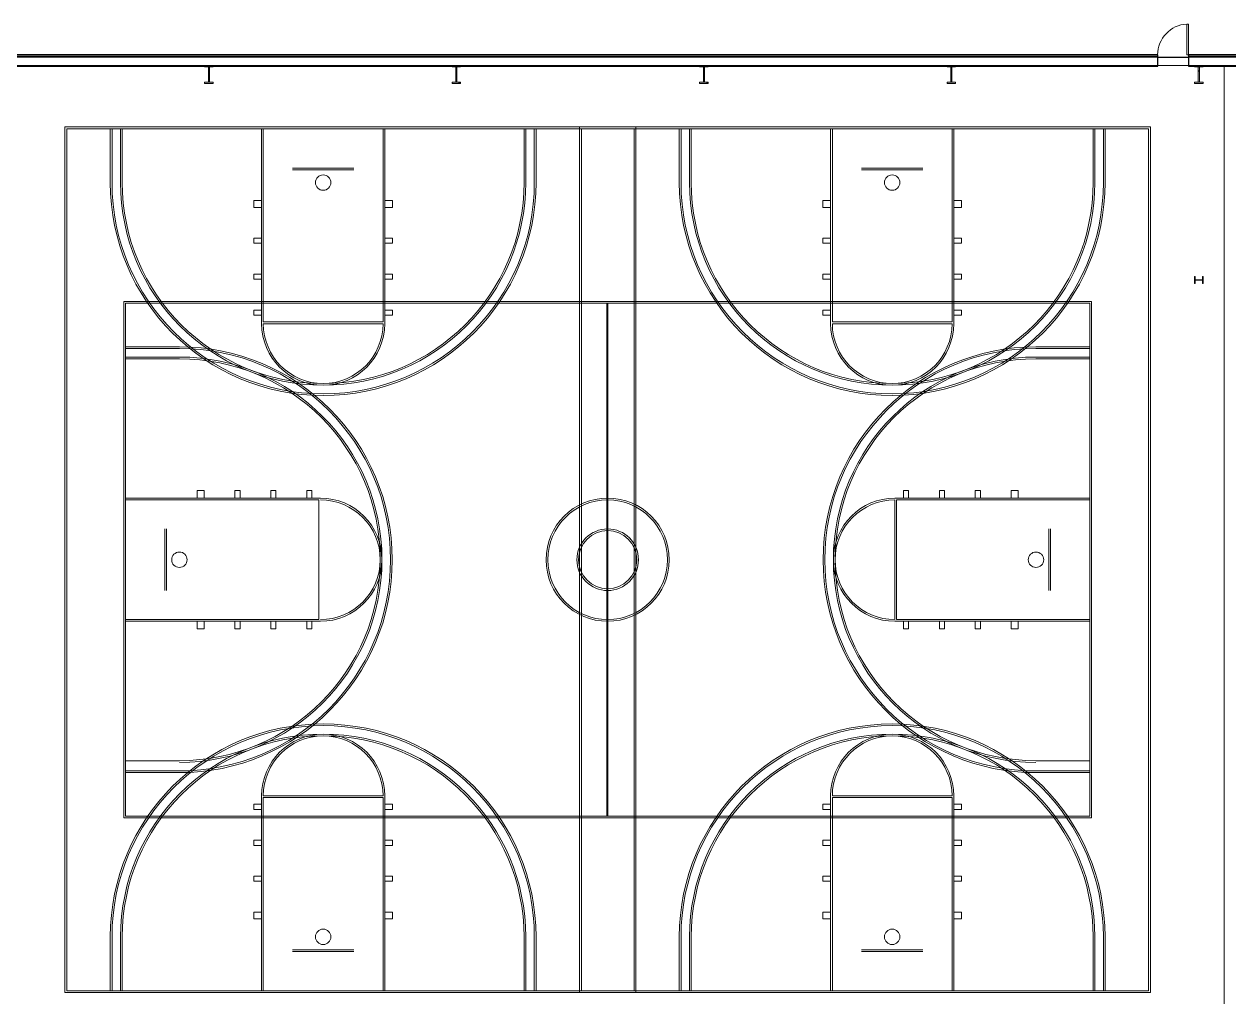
# Model space of a CAD drawing. Header units: inches. Extents: x 22023 to 26811, y -22881 to -20889.
# Drawn here: x 24607 to 26016, y -22223 to -21086 of the extents above; entities that cross this region are included whole.
import ezdxf

# ---------------------------------------------------------------- set-up
doc = ezdxf.new("R2010")
doc.units = ezdxf.units.IN
doc.header["$MEASUREMENT"] = 0
for name, color, linetype, lineweight in [('A-DOOR', 31, 'Continuous', 9), ('A-FLOR', 192, 'Continuous', 9), ('A-FLOR-OTLN', 90, 'Continuous', 9), ('A-WALL', 113, 'Continuous', 9), ('A-WALL-PATT', 111, 'Continuous', 25), ('L-SITE-WALL', 31, 'Continuous', 9), ('S-BEAM', 12, 'Continuous', 9), ('S-COLS', 52, 'Continuous', 9)]:
    doc.layers.add(name, color=color, linetype=linetype, lineweight=lineweight)
pattern_1 = [(0, (0, 0), (0, 24), []), (90, (0, 0), (-24, 1e-15), [])]
pattern_2 = [(225, (25691.39, -22360.053), (19.00703, -19.00703), []), (225, (25691.39, -22388.853), (19.00703, -19.00703), [])]
pattern_3 = [(225, (25401.89, -22360.053), (19.00703, -19.00703), []), (225, (25401.89, -22388.853), (19.00703, -19.00703), [])]
pattern_4 = [(225, (25112.39, -22360.053), (19.00703, -19.00703), []), (225, (25112.39, -22388.853), (19.00703, -19.00703), [])]
pattern_5 = [(225, (24822.89, -22360.053), (19.00703, -19.00703), []), (225, (24822.89, -22388.853), (19.00703, -19.00703), [])]
pattern_6 = [(225, (25980.89, -22360.053), (19.00703, -19.00703), []), (225, (25980.89, -22388.853), (19.00703, -19.00703), [])]

# ---------------------------------------------------------------- blocks, each defined once
blk = doc.blocks.new('Girt_Z - 10_D-1057170-First Floor Plan')
at = {"layer": 'S-BEAM'}
for p, q in [((25968.8, -21124.3), (25932.8, -21124.3)), ((25968.8, -21124.9), (25932.8, -21124.9)), ((25968.8, -21124.9), (25932.8, -21124.9)), ((25932.8, -21134.3), (25968.8, -21134.3))]:
    blk.add_line(p, q, dxfattribs=at)
blk = doc.blocks.new('columns and girder2 - one-1075720-First Floor Plan')
at = {"layer": 'S-BEAM'}
h = blk.add_hatch(dxfattribs=at)
h.set_pattern_fill('FP_21', color=256, style=0, pattern_type=2)
h.set_pattern_definition(pattern_2)
h.paths.add_polyline_path([(5, -1.2), (-5, -1.2), (-5, -2), (5, -2)], flags=0)
h.paths.add_polyline_path([(-5, -20), (-5, -21.5), (5, -21.5), (5, -20)], flags=0)
h.paths.add_polyline_path([(-5, -1204.8), (-5, -1206.3), (5, -1206.3), (5, -1204.8)], flags=0)
h.paths.add_polyline_path([(5, -1224.3), (-5, -1224.3), (-5, -1225), (5, -1225)], flags=0)
h = blk.add_hatch(dxfattribs=at)
h.set_pattern_fill('FP_21', color=256, style=0, pattern_type=2)
h.set_pattern_definition(pattern_2)
h.paths.add_polyline_path([(-0.6, -2), (-0.6, -20), (0.6, -20), (0.6, -2)], flags=0)
h.paths.add_polyline_path([(-0.6, -1206.3), (-0.6, -1224.3), (0.6, -1224.3), (0.6, -1206.3)], flags=0)
at = {"layer": 'S-BEAM', "lineweight": 15}
for p, q in [((-5, -1.2), (-5, -2)), ((-5, -2), (5, -2)), ((0.6, -2), (-0.6, -2)), ((-0.6, -2), (-0.6, -20)), ((0.6, -20), (0.6, -2)), ((5, -2), (5, -1.2)), ((5, -20), (-5, -20)), ((-5, -20), (-5, -21.5)), ((-5, -21.5), (5, -21.5)), ((-0.6, -20), (0.6, -20)), ((5, -21.5), (5, -20)), ((5, -1204.8), (-5, -1204.8)), ((-5, -1204.8), (-5, -1206.3)), ((-5, -1206.3), (5, -1206.3)), ((0.6, -1206.3), (-0.6, -1206.3)), ((-0.6, -1206.3), (-0.6, -1224.3)), ((0.6, -1224.3), (0.6, -1206.3)), ((5, -1206.3), (5, -1204.8)), ((5, -1224.3), (-5, -1224.3)), ((-5, -1224.3), (-5, -1225)), ((-0.6, -1224.3), (0.6, -1224.3)), ((5, -1225), (5, -1224.3))]:
    blk.add_line(p, q, dxfattribs=at)
blk = doc.blocks.new('columns and girder2 - one-V29-First Floor Plan')
at = {"layer": 'S-BEAM'}
h = blk.add_hatch(dxfattribs=at)
h.set_pattern_fill('FP_22', color=256, style=0, pattern_type=2)
h.set_pattern_definition(pattern_3)
h.paths.add_polyline_path([(5, -1.2), (-5, -1.2), (-5, -2), (5, -2)], flags=0)
h.paths.add_polyline_path([(-5, -20), (-5, -21.5), (5, -21.5), (5, -20)], flags=0)
h.paths.add_polyline_path([(5, -1204.8), (-5, -1204.8), (-5, -1206.3), (5, -1206.3)], flags=0)
h.paths.add_polyline_path([(5, -1224.3), (-5, -1224.3), (-5, -1225), (5, -1225)], flags=0)
h = blk.add_hatch(dxfattribs=at)
h.set_pattern_fill('FP_22', color=256, style=0, pattern_type=2)
h.set_pattern_definition(pattern_3)
h.paths.add_polyline_path([(-0.6, -2), (-0.6, -20), (0.6, -20), (0.6, -2)], flags=0)
h.paths.add_polyline_path([(0.6, -1206.3), (-0.6, -1206.3), (-0.6, -1224.3), (0.6, -1224.3)], flags=0)
at = {"layer": 'S-BEAM', "lineweight": 15}
for p, q in [((-5, -1.2), (-5, -2)), ((-5, -2), (5, -2)), ((0.6, -2), (-0.6, -2)), ((-0.6, -2), (-0.6, -20)), ((0.6, -20), (0.6, -2)), ((5, -2), (5, -1.2)), ((5, -20), (-5, -20)), ((-5, -20), (-5, -21.5)), ((-5, -21.5), (5, -21.5)), ((-0.6, -20), (0.6, -20)), ((5, -21.5), (5, -20)), ((5, -1204.8), (-5, -1204.8)), ((-5, -1204.8), (-5, -1206.3)), ((-5, -1206.3), (5, -1206.3)), ((0.6, -1206.3), (-0.6, -1206.3)), ((-0.6, -1206.3), (-0.6, -1224.3)), ((0.6, -1224.3), (0.6, -1206.3)), ((5, -1206.3), (5, -1204.8)), ((5, -1224.3), (-5, -1224.3)), ((-5, -1224.3), (-5, -1225)), ((-0.6, -1224.3), (0.6, -1224.3)), ((5, -1225), (5, -1224.3))]:
    blk.add_line(p, q, dxfattribs=at)
blk = doc.blocks.new('columns and girder2 - one-V30-First Floor Plan')
at = {"layer": 'S-BEAM'}
h = blk.add_hatch(dxfattribs=at)
h.set_pattern_fill('FP_23', color=256, style=0, pattern_type=2)
h.set_pattern_definition(pattern_4)
h.paths.add_polyline_path([(1.5, -0.5), (-5, -0.5), (-5, -2), (5, -2), (5, -1.2), (1.5, -1.2), (1.5, -1)], flags=0)
h.paths.add_polyline_path([(-5, -20), (-5, -21.5), (5, -21.5), (5, -20)], flags=0)
h.paths.add_polyline_path([(-5, -1204.8), (-5, -1206.3), (5, -1206.3), (5, -1204.8)], flags=0)
h.paths.add_polyline_path([(5, -1224.3), (-5, -1224.3), (-5, -1225), (5, -1225)], flags=0)
h = blk.add_hatch(dxfattribs=at)
h.set_pattern_fill('FP_23', color=256, style=0, pattern_type=2)
h.set_pattern_definition(pattern_4)
h.paths.add_polyline_path([(-0.6, -2), (-0.6, -20), (0.6, -20), (0.6, -2)], flags=0)
h.paths.add_polyline_path([(-0.6, -1206.3), (-0.6, -1224.3), (0.6, -1224.3), (0.6, -1206.3)], flags=0)
at = {"layer": 'S-BEAM', "lineweight": 15}
for p, q in [((1.5, -0.5), (-5, -0.5)), ((-5, -0.5), (-5, -2)), ((-5, -2), (5, -2)), ((0.6, -2), (-0.6, -2)), ((-0.6, -2), (-0.6, -20)), ((0.6, -20), (0.6, -2)), ((5, -2), (5, -1.2)), ((5, -20), (-5, -20)), ((-5, -20), (-5, -21.5)), ((-5, -21.5), (5, -21.5)), ((-0.6, -20), (0.6, -20)), ((5, -21.5), (5, -20)), ((5, -1204.8), (-5, -1204.8)), ((-5, -1204.8), (-5, -1206.3)), ((-5, -1206.3), (5, -1206.3)), ((0.6, -1206.3), (-0.6, -1206.3)), ((-0.6, -1206.3), (-0.6, -1224.3)), ((0.6, -1224.3), (0.6, -1206.3)), ((5, -1206.3), (5, -1204.8)), ((5, -1224.3), (-5, -1224.3)), ((-5, -1224.3), (-5, -1225)), ((-0.6, -1224.3), (0.6, -1224.3)), ((5, -1225), (5, -1224.3))]:
    blk.add_line(p, q, dxfattribs=at)
blk = doc.blocks.new('columns and girder2 - one-V31-First Floor Plan')
at = {"layer": 'S-BEAM'}
h = blk.add_hatch(dxfattribs=at)
h.set_pattern_fill('FP_24', color=256, style=0, pattern_type=2)
h.set_pattern_definition(pattern_5)
h.paths.add_polyline_path([(5, -1.2), (-5, -1.2), (-5, -2), (5, -2)], flags=0)
h.paths.add_polyline_path([(-5, -20), (-5, -21.5), (5, -21.5), (5, -20)], flags=0)
h.paths.add_polyline_path([(5, -1204.8), (-5, -1204.8), (-5, -1206.3), (5, -1206.3)], flags=0)
h.paths.add_polyline_path([(5, -1224.3), (-5, -1224.3), (-5, -1225), (5, -1225)], flags=0)
h = blk.add_hatch(dxfattribs=at)
h.set_pattern_fill('FP_24', color=256, style=0, pattern_type=2)
h.set_pattern_definition(pattern_5)
h.paths.add_polyline_path([(-0.6, -2), (-0.6, -20), (0.6, -20), (0.6, -2)], flags=0)
h.paths.add_polyline_path([(0.6, -1206.3), (-0.6, -1206.3), (-0.6, -1224.3), (0.6, -1224.3)], flags=0)
at = {"layer": 'S-BEAM', "lineweight": 15}
for p, q in [((-5, -1.2), (-5, -2)), ((-5, -2), (5, -2)), ((0.6, -2), (-0.6, -2)), ((-0.6, -2), (-0.6, -20)), ((0.6, -20), (0.6, -2)), ((5, -2), (5, -1.2)), ((5, -20), (-5, -20)), ((-5, -20), (-5, -21.5)), ((-5, -21.5), (5, -21.5)), ((-0.6, -20), (0.6, -20)), ((5, -21.5), (5, -20)), ((5, -1204.8), (-5, -1204.8)), ((-5, -1204.8), (-5, -1206.3)), ((-5, -1206.3), (5, -1206.3)), ((0.6, -1206.3), (-0.6, -1206.3)), ((-0.6, -1206.3), (-0.6, -1224.3)), ((0.6, -1224.3), (0.6, -1206.3)), ((5, -1206.3), (5, -1204.8)), ((5, -1224.3), (-5, -1224.3)), ((-5, -1224.3), (-5, -1225)), ((-0.6, -1224.3), (0.6, -1224.3)), ((5, -1225), (5, -1224.3))]:
    blk.add_line(p, q, dxfattribs=at)
blk = doc.blocks.new('columns and girder2 - one-V39-First Floor Plan')
at = {"layer": 'S-BEAM'}
h = blk.add_hatch(dxfattribs=at)
h.set_pattern_fill('FP_32', color=256, style=0, pattern_type=2)
h.set_pattern_definition(pattern_6)
h.paths.add_polyline_path([(5, -0.5), (-5, -0.5), (-5, -2), (5, -2)], flags=0)
h.paths.add_polyline_path([(5, -20), (-5, -20), (-5, -21.5), (5, -21.5)], flags=0)
h.paths.add_polyline_path([(5, -1204.8), (-5, -1204.8), (-5, -1206.3), (5, -1206.3)], flags=0)
h.paths.add_polyline_path([(-0.1, -1224.3), (-5, -1224.3), (-5, -1225), (5, -1225), (5, -1224.3)], flags=0)
h = blk.add_hatch(dxfattribs=at)
h.set_pattern_fill('FP_32', color=256, style=0, pattern_type=2)
h.set_pattern_definition(pattern_6)
h.paths.add_polyline_path([(-0.6, -2), (-0.6, -20), (0.6, -20), (0.6, -2)], flags=0)
h.paths.add_polyline_path([(-0.6, -1206.3), (-0.6, -1224.3), (0.6, -1224.3), (0.6, -1206.3)], flags=0)
at = {"layer": 'S-BEAM', "lineweight": 15}
for p, q in [((5, -0.5), (-5, -0.5)), ((-5, -0.5), (-5, -2)), ((-5, -2), (5, -2)), ((0.6, -2), (-0.6, -2)), ((-0.6, -2), (-0.6, -20)), ((0.6, -20), (0.6, -2)), ((5, -2), (5, -0.5)), ((5, -20), (-5, -20)), ((-5, -20), (-5, -21.5)), ((-5, -21.5), (5, -21.5)), ((-0.6, -20), (0.6, -20)), ((5, -21.5), (5, -20)), ((5, -1204.8), (-5, -1204.8)), ((-5, -1204.8), (-5, -1206.3)), ((-5, -1206.3), (5, -1206.3)), ((0.6, -1206.3), (-0.6, -1206.3)), ((-0.6, -1206.3), (-0.6, -1224.3)), ((0.6, -1224.3), (0.6, -1206.3)), ((5, -1206.3), (5, -1204.8)), ((5, -1224.3), (-5, -1224.3)), ((-5, -1224.3), (-5, -1225)), ((-0.6, -1224.3), (0.6, -1224.3)), ((5, -1225), (5, -1224.3))]:
    blk.add_line(p, q, dxfattribs=at)
blk = doc.blocks.new('Single-Flush - 36_ x 96_-1048073-First Floor Plan')
at = {"layer": 'A-DOOR', "lineweight": 13}
for p, q in [((16, 6.6), (16, 42.6)), ((18, 42.6), (16, 42.6)), ((18, 6.6), (18, 42.6)), ((18, 6.6), (16, 6.6))]:
    blk.add_line(p, q, dxfattribs=at)
at = {"layer": 'A-DOOR'}
blk.add_arc((18, 6.6), 36.1, 93.1789, 180, dxfattribs=at)

msp = doc.modelspace()

# ---------------------------------------------------------------- hatches: boundary and pattern name
at = {"layer": 'A-WALL-PATT', "lineweight": 9}
h = msp.add_hatch(dxfattribs=at)
h.set_pattern_fill('FP_15', color=256, style=0, pattern_type=2)
h.set_pattern_definition(pattern_1)
h.paths.add_polyline_path([(22780.4, -21124.3), (22783.4, -21124.3), (22783.4, -21123.3), (22780.4, -21123.3)], flags=0)
h.paths.add_polyline_path([(25981, -21124.3), (25981, -21123.3), (25968.8, -21123.3), (25968.8, -21124.3)], flags=0)
h.paths.add_polyline_path([(25810.9, -21124.3), (25932.8, -21124.3), (25932.8, -21123.3), (23030.5, -21123.3), (23030.5, -21124.3), (25258, -21124.3)], flags=0)
h.paths.add_polyline_path([(22791.4, -21124.3), (22844.5, -21124.3), (22844.5, -21123.3), (22791.4, -21123.3)], flags=0)
h.paths.add_polyline_path([(22922.5, -21124.3), (22922.5, -21123.3), (22916.5, -21123.3), (22916.5, -21124.3)], flags=0)
h = msp.add_hatch(dxfattribs=at)
h.set_pattern_fill('FP_15', color=256, style=0, pattern_type=2)
h.set_pattern_definition(pattern_1)
h.paths.add_polyline_path([(26282.4, -21124.3), (26282.4, -21123.3), (25981, -21123.3), (25981, -21124.3), (26281.4, -21124.3)], flags=0)
at = {"layer": 'S-COLS'}
h = msp.add_hatch(dxfattribs=at)
h.set_pattern_fill('FP_11', color=256, style=0, pattern_type=2)
h.set_pattern_definition([(45, (0, 0), (-19.00703, 19.00703), []), (45, (0, 28.8), (-19.00703, 19.00703), [])])
h.paths.add_polyline_path([(25976.5, -21389), (25976.5, -21385.9), (25976.7, -21385.4), (25977.1, -21385.2), (25984.6, -21385.2), (25985.1, -21385.4), (25985.3, -21385.9), (25985.3, -21389), (25985.8, -21389), (25985.8, -21381.1), (25985.3, -21381.1), (25985.3, -21384.2), (25985.1, -21384.7), (25984.6, -21384.9), (25977.1, -21384.9), (25976.7, -21384.7), (25976.5, -21384.2), (25976.5, -21381.1), (25976, -21381.1), (25976, -21389)], flags=0)

# ---------------------------------------------------------------- linework, layer by layer
at = {"layer": 'A-FLOR'}
msp.add_line((26010.6, -22266.1), (26010.6, -21135.1), dxfattribs=at)
at = {"layer": 'A-FLOR-OTLN'}
for p, q in [((24654.6, -21206.1), (25924.2, -21206.1)), ((24654.6, -21206.1), (24654.6, -22218.1)), ((24656.6, -21208.1), (24656.6, -22216.1)), ((24656.6, -21208.1), (25922.2, -21208.1)), ((24707.6, -21271.1), (24707.6, -21208.1)), ((24709.6, -21271.1), (24709.6, -21208.1)), ((24719.6, -21271.1), (24719.6, -21208.1)), ((24721.6, -21271.1), (24721.6, -21208.1)), ((24884.6, -21436.1), (24884.6, -21208.1)), ((24886.6, -21434.1), (24886.6, -21208.1)), ((25026.6, -21434.1), (25026.6, -21208.1)), ((25028.6, -21436.1), (25028.6, -21208.1)), ((25191.6, -21271.1), (25191.6, -21208.1)), ((25193.6, -21271.1), (25193.6, -21208.1)), ((25203.6, -21271.1), (25203.6, -21208.1)), ((25205.6, -21271.1), (25205.6, -21208.1)), ((25256.6, -21206.1), (25256.6, -22218.1)), ((25258.6, -21208.1), (25258.6, -22216.1)), ((25320.2, -21208.1), (25320.2, -22216.1)), ((25322.2, -21206.1), (25322.2, -22218.1)), ((25373.2, -21271.1), (25373.2, -21208.1)), ((25375.2, -21271.1), (25375.2, -21208.1)), ((25385.2, -21271.1), (25385.2, -21208.1)), ((25387.2, -21271.1), (25387.2, -21208.1)), ((25550.2, -21436.1), (25550.2, -21208.1)), ((25552.2, -21434.1), (25552.2, -21208.1)), ((25692.2, -21434.1), (25692.2, -21208.1)), ((25694.2, -21436.1), (25694.2, -21208.1)), ((25857.2, -21271.1), (25857.2, -21208.1)), ((25859.2, -21271.1), (25859.2, -21208.1)), ((25869.2, -21271.1), (25869.2, -21208.1)), ((25871.2, -21271.1), (25871.2, -21208.1)), ((25922.2, -21208.1), (25922.2, -22216.1)), ((25924.2, -21206.1), (25924.2, -22218.1)), ((24920.6, -21254.1), (24992.6, -21254.1)), ((24920.6, -21256.1), (24992.6, -21256.1)), ((25658.2, -21254.1), (25586.2, -21254.1)), ((25658.2, -21256.1), (25586.2, -21256.1)), ((24884.6, -21292.1), (24875.6, -21292.1)), ((24875.6, -21300.1), (24875.6, -21292.1)), ((25028.6, -21292.1), (25037.6, -21292.1)), ((25037.6, -21300.1), (25037.6, -21292.1)), ((25550.2, -21292.1), (25541.2, -21292.1)), ((25541.2, -21300.1), (25541.2, -21292.1)), ((25694.2, -21292.1), (25703.2, -21292.1)), ((25703.2, -21300.1), (25703.2, -21292.1)), ((24884.6, -21300.1), (24875.6, -21300.1)), ((25028.6, -21300.1), (25037.6, -21300.1)), ((25550.2, -21300.1), (25541.2, -21300.1)), ((25694.2, -21300.1), (25703.2, -21300.1)), ((24884.6, -21336.1), (24875.6, -21336.1)), ((24875.6, -21342.1), (24875.6, -21336.1)), ((25028.6, -21336.1), (25037.6, -21336.1)), ((25037.6, -21342.1), (25037.6, -21336.1)), ((25550.2, -21336.1), (25541.2, -21336.1)), ((25541.2, -21342.1), (25541.2, -21336.1)), ((25694.2, -21336.1), (25703.2, -21336.1)), ((25703.2, -21342.1), (25703.2, -21336.1)), ((24884.6, -21342.1), (24875.6, -21342.1)), ((25028.6, -21342.1), (25037.6, -21342.1)), ((25550.2, -21342.1), (25541.2, -21342.1)), ((25694.2, -21342.1), (25703.2, -21342.1)), ((24884.6, -21378.1), (24875.6, -21378.1)), ((24875.6, -21384.1), (24875.6, -21378.1)), ((25028.6, -21378.1), (25037.6, -21378.1)), ((25037.6, -21384.1), (25037.6, -21378.1)), ((25550.2, -21378.1), (25541.2, -21378.1)), ((25541.2, -21384.1), (25541.2, -21378.1)), ((25694.2, -21378.1), (25703.2, -21378.1)), ((25703.2, -21384.1), (25703.2, -21378.1)), ((24884.6, -21384.1), (24875.6, -21384.1)), ((25028.6, -21384.1), (25037.6, -21384.1)), ((25550.2, -21384.1), (25541.2, -21384.1)), ((25694.2, -21384.1), (25703.2, -21384.1)), ((25855.4, -21410.1), (24723.4, -21410.1)), ((24723.4, -21410.1), (24723.4, -22014.1)), ((24725.4, -21412.1), (24725.4, -22012.1)), ((25853.4, -21412.1), (24725.4, -21412.1)), ((24884.6, -21420.1), (24875.6, -21420.1)), ((24875.6, -21426.1), (24875.6, -21420.1)), ((25028.6, -21420.1), (25037.6, -21420.1)), ((25037.6, -21426.1), (25037.6, -21420.1)), ((25288.4, -21412.1), (25288.4, -22012.1)), ((25289.4, -21412.1), (25289.4, -22012.1)), ((25550.2, -21420.1), (25541.2, -21420.1)), ((25541.2, -21426.1), (25541.2, -21420.1)), ((25694.2, -21420.1), (25703.2, -21420.1)), ((25703.2, -21426.1), (25703.2, -21420.1)), ((25853.4, -22012.1), (25853.4, -21412.1)), ((25855.4, -22014.1), (25855.4, -21410.1)), ((24884.6, -21426.1), (24875.6, -21426.1)), ((24886.6, -21434.1), (25026.6, -21434.1)), ((25028.6, -21426.1), (25037.6, -21426.1)), ((25550.2, -21426.1), (25541.2, -21426.1)), ((25692.2, -21434.1), (25552.2, -21434.1)), ((25694.2, -21426.1), (25703.2, -21426.1)), ((24886.6, -21436.1), (25026.6, -21436.1)), ((25692.2, -21436.1), (25552.2, -21436.1)), ((24788.4, -21463.1), (24725.4, -21463.1)), ((25790.4, -21463.1), (25853.4, -21463.1)), ((24788.4, -21465.1), (24725.4, -21465.1)), ((24788.4, -21475.1), (24725.4, -21475.1)), ((24788.4, -21477.1), (24725.4, -21477.1)), ((25790.4, -21465.1), (25853.4, -21465.1)), ((25790.4, -21475.1), (25853.4, -21475.1)), ((25790.4, -21477.1), (25853.4, -21477.1)), ((24809.4, -21640.1), (24809.4, -21631.1)), ((24817.4, -21631.1), (24809.4, -21631.1)), ((24817.4, -21640.1), (24817.4, -21631.1)), ((24853.4, -21640.1), (24853.4, -21631.1)), ((24859.4, -21631.1), (24853.4, -21631.1)), ((24859.4, -21640.1), (24859.4, -21631.1)), ((24895.4, -21640.1), (24895.4, -21631.1)), ((24901.4, -21631.1), (24895.4, -21631.1)), ((24901.4, -21640.1), (24901.4, -21631.1)), ((24937.4, -21640.1), (24937.4, -21631.1)), ((24943.4, -21631.1), (24937.4, -21631.1)), ((24943.4, -21640.1), (24943.4, -21631.1)), ((25635.4, -21631.1), (25641.4, -21631.1)), ((25635.4, -21640.1), (25635.4, -21631.1)), ((25641.4, -21640.1), (25641.4, -21631.1)), ((25677.4, -21631.1), (25683.4, -21631.1)), ((25677.4, -21640.1), (25677.4, -21631.1)), ((25683.4, -21640.1), (25683.4, -21631.1)), ((25719.4, -21631.1), (25725.4, -21631.1)), ((25719.4, -21640.1), (25719.4, -21631.1)), ((25725.4, -21640.1), (25725.4, -21631.1)), ((25761.4, -21631.1), (25769.4, -21631.1)), ((25761.4, -21640.1), (25761.4, -21631.1)), ((25769.4, -21640.1), (25769.4, -21631.1)), ((24953.4, -21640.1), (24725.4, -21640.1)), ((24951.4, -21642.1), (24725.4, -21642.1)), ((24951.4, -21782.1), (24951.4, -21642.1)), ((25625.4, -21640.1), (25853.4, -21640.1)), ((25625.4, -21782.1), (25625.4, -21642.1)), ((25627.4, -21782.1), (25627.4, -21642.1)), ((25627.4, -21642.1), (25853.4, -21642.1)), ((24771.4, -21748.1), (24771.4, -21676.1)), ((24773.4, -21748.1), (24773.4, -21676.1)), ((25805.4, -21748.1), (25805.4, -21676.1)), ((25807.4, -21748.1), (25807.4, -21676.1)), ((24951.4, -21782.1), (24725.4, -21782.1)), ((24953.4, -21784.1), (24725.4, -21784.1)), ((24809.4, -21784.1), (24809.4, -21793.1)), ((24817.4, -21784.1), (24817.4, -21793.1)), ((24853.4, -21784.1), (24853.4, -21793.1)), ((24859.4, -21784.1), (24859.4, -21793.1)), ((24895.4, -21784.1), (24895.4, -21793.1)), ((24901.4, -21784.1), (24901.4, -21793.1)), ((24937.4, -21784.1), (24937.4, -21793.1)), ((24943.4, -21784.1), (24943.4, -21793.1)), ((25625.4, -21784.1), (25853.4, -21784.1)), ((25627.4, -21782.1), (25853.4, -21782.1)), ((25635.4, -21784.1), (25635.4, -21793.1)), ((25641.4, -21784.1), (25641.4, -21793.1)), ((25677.4, -21784.1), (25677.4, -21793.1)), ((25683.4, -21784.1), (25683.4, -21793.1)), ((25719.4, -21784.1), (25719.4, -21793.1)), ((25725.4, -21784.1), (25725.4, -21793.1)), ((25761.4, -21784.1), (25761.4, -21793.1)), ((25769.4, -21784.1), (25769.4, -21793.1)), ((24817.4, -21793.1), (24809.4, -21793.1)), ((24859.4, -21793.1), (24853.4, -21793.1)), ((24901.4, -21793.1), (24895.4, -21793.1)), ((24943.4, -21793.1), (24937.4, -21793.1)), ((25635.4, -21793.1), (25641.4, -21793.1)), ((25677.4, -21793.1), (25683.4, -21793.1)), ((25719.4, -21793.1), (25725.4, -21793.1)), ((25761.4, -21793.1), (25769.4, -21793.1)), ((24788.4, -21947.1), (24725.4, -21947.1)), ((25790.4, -21947.1), (25853.4, -21947.1)), ((24788.4, -21959.1), (24725.4, -21959.1)), ((24788.4, -21961.1), (24725.4, -21961.1)), ((25790.4, -21959.1), (25853.4, -21959.1)), ((25790.4, -21961.1), (25853.4, -21961.1)), ((24875.6, -21998.1), (24875.6, -22004.1)), ((24884.6, -21998.1), (24875.6, -21998.1)), ((24884.6, -21988.1), (24884.6, -22216.1)), ((24886.6, -21988.1), (25026.6, -21988.1)), ((24886.6, -21990.1), (25026.6, -21990.1)), ((24886.6, -21990.1), (24886.6, -22216.1)), ((25026.6, -21990.1), (25026.6, -22216.1)), ((25028.6, -21988.1), (25028.6, -22216.1)), ((25028.6, -21998.1), (25037.6, -21998.1)), ((25037.6, -21998.1), (25037.6, -22004.1)), ((25541.2, -21998.1), (25541.2, -22004.1)), ((25550.2, -21998.1), (25541.2, -21998.1)), ((25550.2, -21988.1), (25550.2, -22216.1)), ((25692.2, -21988.1), (25552.2, -21988.1)), ((25692.2, -21990.1), (25552.2, -21990.1)), ((25552.2, -21990.1), (25552.2, -22216.1)), ((25692.2, -21990.1), (25692.2, -22216.1)), ((25694.2, -21988.1), (25694.2, -22216.1)), ((25694.2, -21998.1), (25703.2, -21998.1)), ((25703.2, -21998.1), (25703.2, -22004.1)), ((24725.4, -22012.1), (25853.4, -22012.1)), ((24884.6, -22004.1), (24875.6, -22004.1)), ((25028.6, -22004.1), (25037.6, -22004.1)), ((25550.2, -22004.1), (25541.2, -22004.1)), ((25694.2, -22004.1), (25703.2, -22004.1)), ((24723.4, -22014.1), (25855.4, -22014.1)), ((24875.6, -22040.1), (24875.6, -22046.1)), ((24884.6, -22040.1), (24875.6, -22040.1)), ((25028.6, -22040.1), (25037.6, -22040.1)), ((25037.6, -22040.1), (25037.6, -22046.1)), ((25541.2, -22040.1), (25541.2, -22046.1)), ((25550.2, -22040.1), (25541.2, -22040.1)), ((25694.2, -22040.1), (25703.2, -22040.1)), ((25703.2, -22040.1), (25703.2, -22046.1)), ((24884.6, -22046.1), (24875.6, -22046.1)), ((25028.6, -22046.1), (25037.6, -22046.1)), ((25550.2, -22046.1), (25541.2, -22046.1)), ((25694.2, -22046.1), (25703.2, -22046.1)), ((24875.6, -22082.1), (24875.6, -22088.1)), ((24884.6, -22082.1), (24875.6, -22082.1)), ((25028.6, -22082.1), (25037.6, -22082.1)), ((25037.6, -22082.1), (25037.6, -22088.1)), ((25541.2, -22082.1), (25541.2, -22088.1)), ((25550.2, -22082.1), (25541.2, -22082.1)), ((25694.2, -22082.1), (25703.2, -22082.1)), ((25703.2, -22082.1), (25703.2, -22088.1)), ((24884.6, -22088.1), (24875.6, -22088.1)), ((25028.6, -22088.1), (25037.6, -22088.1)), ((25550.2, -22088.1), (25541.2, -22088.1)), ((25694.2, -22088.1), (25703.2, -22088.1)), ((24875.6, -22124.1), (24875.6, -22132.1)), ((24884.6, -22124.1), (24875.6, -22124.1)), ((25028.6, -22124.1), (25037.6, -22124.1)), ((25037.6, -22124.1), (25037.6, -22132.1)), ((25541.2, -22124.1), (25541.2, -22132.1)), ((25550.2, -22124.1), (25541.2, -22124.1)), ((25694.2, -22124.1), (25703.2, -22124.1)), ((25703.2, -22124.1), (25703.2, -22132.1)), ((24884.6, -22132.1), (24875.6, -22132.1)), ((25028.6, -22132.1), (25037.6, -22132.1)), ((25550.2, -22132.1), (25541.2, -22132.1)), ((25694.2, -22132.1), (25703.2, -22132.1)), ((24707.6, -22153.1), (24707.6, -22216.1)), ((24709.6, -22153.1), (24709.6, -22216.1)), ((24719.6, -22153.1), (24719.6, -22216.1)), ((24721.6, -22153.1), (24721.6, -22216.1)), ((25191.6, -22153.1), (25191.6, -22216.1)), ((25193.6, -22153.1), (25193.6, -22216.1)), ((25203.6, -22153.1), (25203.6, -22216.1)), ((25205.6, -22153.1), (25205.6, -22216.1)), ((25373.2, -22153.1), (25373.2, -22216.1)), ((25375.2, -22153.1), (25375.2, -22216.1)), ((25385.2, -22153.1), (25385.2, -22216.1)), ((25387.2, -22153.1), (25387.2, -22216.1)), ((25857.2, -22153.1), (25857.2, -22216.1)), ((25859.2, -22153.1), (25859.2, -22216.1)), ((25869.2, -22153.1), (25869.2, -22216.1)), ((25871.2, -22153.1), (25871.2, -22216.1)), ((24920.6, -22168.1), (24992.6, -22168.1)), ((25658.2, -22168.1), (25586.2, -22168.1)), ((24920.6, -22170.1), (24992.6, -22170.1)), ((25658.2, -22170.1), (25586.2, -22170.1)), ((24654.6, -22218.1), (25924.2, -22218.1)), ((24656.6, -22216.1), (25922.2, -22216.1))]:
    msp.add_line(p, q, dxfattribs=at)
for centre, radius in [((24956.6, -21271.1), 9), ((25622.2, -21271.1), 9), ((25289.4, -21712.1), 72), ((25289.4, -21712.1), 70), ((25289.4, -21712.1), 36), ((25289.4, -21712.1), 34), ((24788.4, -21712.1), 9), ((25790.4, -21712.1), 9), ((24956.6, -22153.1), 9), ((25622.2, -22153.1), 9)]:
    msp.add_circle(centre, radius, dxfattribs=at)
for centre, radius, start, end in [((24956.6, -21271.1), 249, 180, 270), ((24956.6, -21271.1), 247, 180, 270), ((24956.6, -21271.1), 237, 180, 270), ((24956.6, -21271.1), 235, 180, 270), ((24956.6, -21271.1), 247, 270, 0), ((24956.6, -21271.1), 249, 270, 0), ((24956.6, -21271.1), 235, 270, 0), ((24956.6, -21271.1), 237, 270, 0), ((25622.2, -21271.1), 249, 180, 270), ((25622.2, -21271.1), 247, 180, 270), ((25622.2, -21271.1), 237, 180, 270), ((25622.2, -21271.1), 235, 180, 270), ((25622.2, -21271.1), 247, 270, 0), ((25622.2, -21271.1), 249, 270, 0), ((25622.2, -21271.1), 235, 270, 0), ((25622.2, -21271.1), 237, 270, 0), ((24956.6, -21436.1), 72, 180, 0), ((24956.6, -21436.1), 70, 180, 0), ((25622.2, -21436.1), 72, 180, 360), ((25622.2, -21436.1), 70, 180, 0), ((24788.4, -21712.1), 249, 0, 90), ((25790.4, -21712.1), 249, 90, 180), ((24788.4, -21712.1), 247, 0, 90), ((24788.4, -21712.1), 237, 0, 90), ((24788.4, -21712.1), 235, 0, 90), ((25790.4, -21712.1), 247, 90, 180), ((25790.4, -21712.1), 237, 90, 180), ((25790.4, -21712.1), 235, 90, 180), ((24953.4, -21712.1), 72, 270, 90), ((24953.4, -21712.1), 70, 270, 90), ((25625.4, -21712.1), 72, 90, 270), ((25625.4, -21712.1), 70, 90, 270), ((24788.4, -21712.1), 247, 270, 0), ((24788.4, -21712.1), 249, 270, 0), ((24788.4, -21712.1), 235, 270, 0), ((24788.4, -21712.1), 237, 270, 0), ((25790.4, -21712.1), 249, 180, 270), ((25790.4, -21712.1), 247, 180, 270), ((25790.4, -21712.1), 237, 180, 270), ((25790.4, -21712.1), 235, 180, 270), ((24956.6, -22153.1), 249, 90, 180), ((24956.6, -22153.1), 247, 90, 180), ((24956.6, -22153.1), 249, 0, 90), ((24956.6, -22153.1), 247, 0, 90), ((25622.2, -22153.1), 249, 90, 180), ((25622.2, -22153.1), 247, 90, 180), ((25622.2, -22153.1), 249, 0, 90), ((25622.2, -22153.1), 247, 0, 90), ((24956.6, -22153.1), 237, 90, 180), ((24956.6, -22153.1), 235, 90, 180), ((24956.6, -21988.1), 72, 0, 180), ((24956.6, -21988.1), 70, 0, 180), ((24956.6, -22153.1), 237, 0, 90), ((24956.6, -22153.1), 235, 0, 90), ((25622.2, -22153.1), 237, 90, 180), ((25622.2, -22153.1), 235, 90, 180), ((25622.2, -21988.1), 72, 0, 180), ((25622.2, -21988.1), 70, 360, 180), ((25622.2, -22153.1), 237, 0, 90), ((25622.2, -22153.1), 235, 0, 90)]:
    msp.add_arc(centre, radius, start, end, dxfattribs=at)
at = {"layer": 'A-WALL'}
for p, q in [((23030.5, -21123.3), (25932.8, -21123.3)), ((23030.5, -21124.3), (25932.8, -21124.3)), ((25968.8, -21123.3), (26282.4, -21123.3)), ((25968.8, -21124.3), (26281.4, -21124.3)), ((23030.5, -21134.3), (25932.8, -21134.3)), ((25968.8, -21134.3), (26271.4, -21134.3))]:
    msp.add_line(p, q, dxfattribs=at)
at = {"layer": 'L-SITE-WALL', "lineweight": 25}
for p, q in [((25932.8, -21121.8), (23030.5, -21121.8)), ((25932.8, -21135.1), (25932.8, -21121.8)), ((25968.8, -21121.8), (25968.8, -21135.1)), ((26283.9, -21121.8), (25968.8, -21121.8)), ((23030.5, -21135.1), (25932.8, -21135.1)), ((25968.8, -21135.1), (26270.6, -21135.1))]:
    msp.add_line(p, q, dxfattribs=at)
at = {"layer": 'S-COLS', "lineweight": 15}
for p, q in [((25976.5, -21381.1), (25976, -21381.1)), ((25976, -21381.1), (25976, -21389)), ((25976, -21389), (25976.5, -21389)), ((25976.5, -21384.2), (25976.5, -21381.1)), ((25976.5, -21389), (25976.5, -21385.9)), ((25984.6, -21384.9), (25977.1, -21384.9)), ((25977.1, -21385.2), (25984.6, -21385.2)), ((25985.8, -21381.1), (25985.3, -21381.1)), ((25985.3, -21381.1), (25985.3, -21384.2)), ((25985.3, -21385.9), (25985.3, -21389)), ((25985.3, -21389), (25985.8, -21389)), ((25985.8, -21389), (25985.8, -21381.1))]:
    msp.add_line(p, q, dxfattribs=at)
for centre, start, end in [((25977.1, -21384.2), 180, 270), ((25977.1, -21385.9), 90, 180), ((25984.6, -21384.2), 270, 0), ((25984.6, -21385.9), 0, 90)]:
    msp.add_arc(centre, 0.691, start, end, dxfattribs=at)

# ---------------------------------------------------------------- block references
at = {"layer": 'A-DOOR'}
msp.add_blockref('Single-Flush - 36_ x 96_-1048073-First Floor Plan', (25950.8, -21128.4), dxfattribs=at)
at = {"layer": 'S-BEAM'}
msp.add_blockref('Girt_Z - 10_D-1057170-First Floor Plan', (0, 0), dxfattribs=at)
at = {"layer": 'S-BEAM', "rotation": 180}
for name, p in [('columns and girder2 - one-V31-First Floor Plan', (24822.9, -22360.1)), ('columns and girder2 - one-V30-First Floor Plan', (25112.4, -22360.1)), ('columns and girder2 - one-V29-First Floor Plan', (25401.9, -22360.1)), ('columns and girder2 - one-1075720-First Floor Plan', (25691.4, -22360.1)), ('columns and girder2 - one-V39-First Floor Plan', (25980.9, -22360.1))]:
    msp.add_blockref(name, p, dxfattribs=at)

doc.saveas('drawing.dxf')
